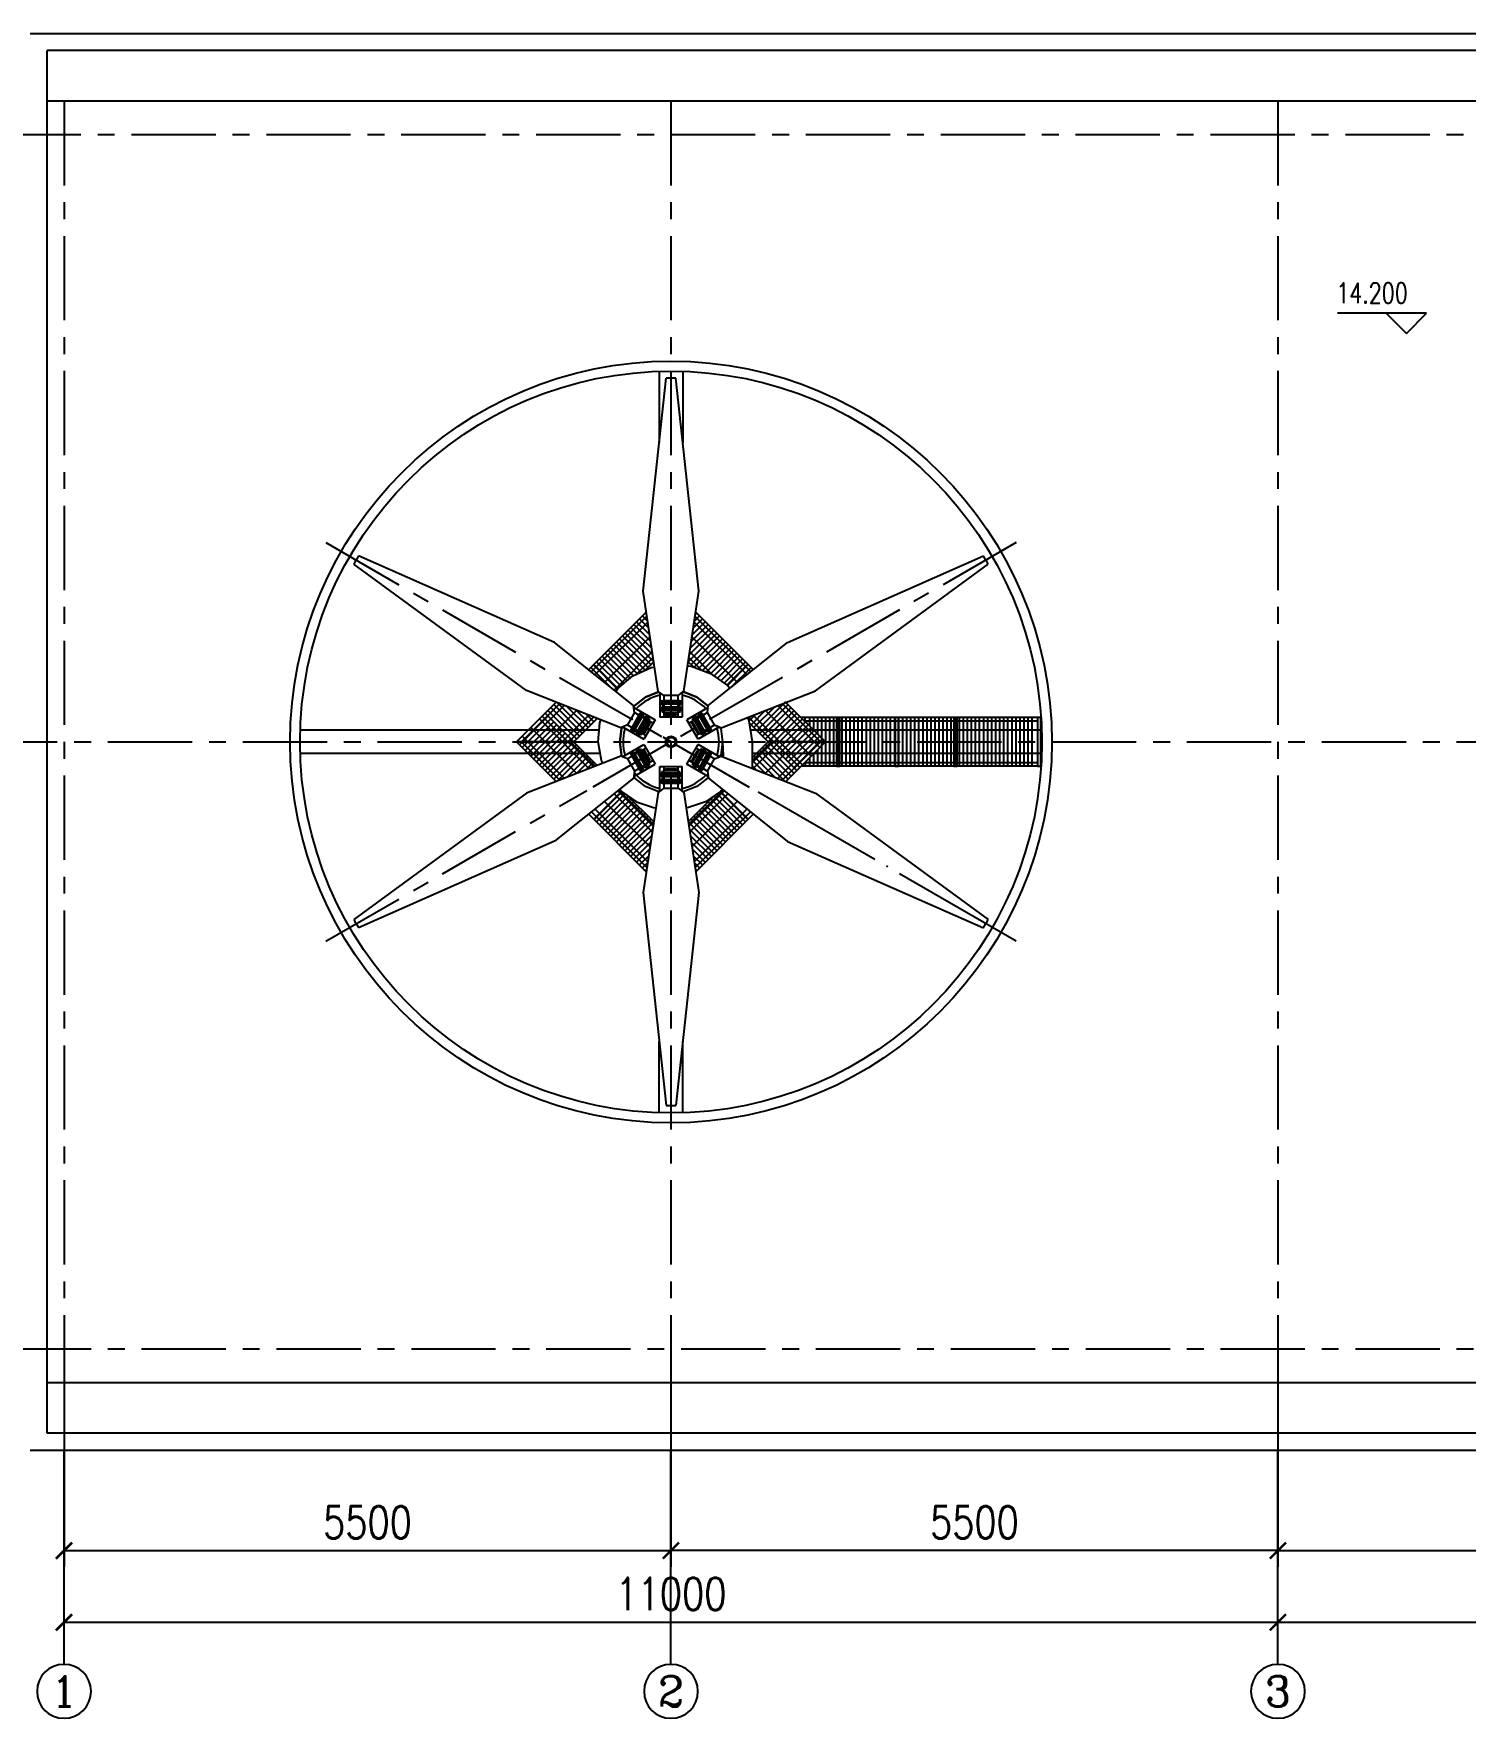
# Model space of a CAD drawing. Extents: x 1427168 to 1936200, y 1176778 to 1377202.
# Drawn here: x 1560957 to 1582186, y 1307472 to 1332450 of the extents above; entities that cross this region are included whole.
import ezdxf
from ezdxf.enums import TextEntityAlignment as Align
from ezdxf.lldxf.tags import DXFTag

# ---------------------------------------------------------------- set-up
doc = ezdxf.new("R2010")
doc.units = 0
doc.header["$LTSCALE"] = 1000
doc.header["$MEASUREMENT"] = 0
doc.linetypes.add('CENTER', pattern=[2, 1.25, -0.25, 0.25, -0.25])
doc.linetypes.add('DOTE', pattern=[2.42, 2, -0.2, 0.02, -0.2])
doc.layers.get('0').update_dxf_attribs({"linetype": 'CONTINUOUS'})
doc.layers.get('DEFPOINTS').update_dxf_attribs({"linetype": 'CONTINUOUS'})
for name, color, linetype in [('01粗实线层', 7, 'CONTINUOUS'), ('07标注层', 3, 'CONTINUOUS'), ('1轮廓实线层', 7, 'CONTINUOUS'), ('2', 2, 'CONTINUOUS'), ('AXIS', 3, 'CONTINUOUS'), ('AXIS_TEXT', 7, 'CONTINUOUS'), ('CENTER', 1, 'ACAD_ISO04W100'), ('DOTE', 1, 'DOTE'), ('PUB_DIM', 3, 'CONTINUOUS'), ('粗实线', 7, 'CONTINUOUS'), ('虚线', 6, 'ACAD_ISO02W100')]:
    doc.layers.add(name, color=color, linetype=linetype)
doc.styles.add('COMPLEX', font='COMPLEX')
doc.styles.add('DIM_FONT', font='SIMPLEX.shx', dxfattribs={"width": 0.75})
doc.styles.add('TH_GBDIM', font='romans.shx', dxfattribs={"width": 0.8, "bigfont": 'gbcbig.shx'})
tags = doc.linetypes.add('ACAD_ISO02W100', pattern=[15, 12, -3]).pattern_tags.tags
tags[6:7] = [DXFTag(74, 4), DXFTag(75, 0), DXFTag(340, '0'), DXFTag(46, 1.0), DXFTag(50, 0.0), DXFTag(44, 0.0), DXFTag(45, 0.0)]
tags[4:5] = [DXFTag(74, 4), DXFTag(75, 0), DXFTag(340, '0'), DXFTag(46, 1.0), DXFTag(50, 0.0), DXFTag(44, 0.0), DXFTag(45, 0.0)]
tags = doc.linetypes.add('ACAD_ISO04W100', pattern=[30, 24, -3, 0, -3]).pattern_tags.tags
tags[10:11] = [DXFTag(74, 4), DXFTag(75, 0), DXFTag(340, '0'), DXFTag(46, 1.0), DXFTag(50, 0.0), DXFTag(44, 0.0), DXFTag(45, 0.0)]
tags[8:9] = [DXFTag(74, 4), DXFTag(75, 0), DXFTag(340, '0'), DXFTag(46, 1.0), DXFTag(50, 0.0), DXFTag(44, 0.0), DXFTag(45, 0.0)]
tags[6:7] = [DXFTag(74, 4), DXFTag(75, 0), DXFTag(340, '0'), DXFTag(46, 1.0), DXFTag(50, 0.0), DXFTag(44, 0.0), DXFTag(45, 0.0)]
tags[4:5] = [DXFTag(74, 4), DXFTag(75, 0), DXFTag(340, '0'), DXFTag(46, 1.0), DXFTag(50, 0.0), DXFTag(44, 0.0), DXFTag(45, 0.0)]
doc.dimstyles.new('TH_GBDIM', dxfattribs={"dimscale": 120, "dimtxt": 4, "dimasz": 2, "dimexe": 2, "dimexo": 0, "dimgap": 1.5, "dimtad": 1, "dimdec": 0, "dimzin": 0, "dimtxsty": 'TH_GBDIM', "dimblk": 'ARCHTICK', "dimcen": 2.5, "dimclrd": 130, "dimclre": 130, "dimclrt": 3, "dimazin": 3, "dimtfac": 0.714286, "dimtdec": 0, "dimtmove": 0, "dimatfit": 3, "dimtzin": 0})

# ---------------------------------------------------------------- blocks, each defined once
blk = doc.blocks.new('_ARCHTICK')
at = {"color": 0, "linetype": 'BYBLOCK', "const_width": 0.15}
blk.add_lwpolyline([(-0.5, -0.5), (0.5, 0.5)], dxfattribs=at)
blk = doc.blocks.new('*D385')
at = {"layer": '01粗实线层', "color": 130}
for p, q in [((1561157, 1330950), (1556455, 1330950)), ((1556695, 1312950), (1556695, 1330950)), ((1558557, 1312950), (1556455, 1312950))]:
    blk.add_line(p, q, dxfattribs=at)
at = {"layer": 'DEFPOINTS', "color": 0}
for p in [(1556695, 1330950), (1561157, 1330950), (1558557, 1312950)]:
    blk.add_point(p, dxfattribs=at)
at = {"layer": '01粗实线层', "color": 130, "xscale": 240, "yscale": 240, "zscale": 240}
for p, rotation in [((1556695, 1330950), 90), ((1556695, 1312950), 270)]:
    blk.add_blockref('_ARCHTICK', p, dxfattribs=dict(at, rotation=rotation))
at = {"layer": '01粗实线层', "color": 3, "insert": (1556275, 1321950), "char_height": 480, "attachment_point": 5, "rotation": 90, "style": 'TH_GBDIM'}
blk.add_mtext('{11000}{}{}', dxfattribs=at)
blk = doc.blocks.new('*D389')
at = {"layer": '01粗实线层', "color": 130}
for p, q in [((1561407, 1308876), (1561407, 1309136)), ((1579407, 1308876), (1579407, 1309136)), ((1561407, 1308896), (1579407, 1308896))]:
    blk.add_line(p, q, dxfattribs=at)
at = {"layer": 'DEFPOINTS', "color": 0}
for p in [(1561407, 1308876), (1579407, 1308896), (1579407, 1308876)]:
    blk.add_point(p, dxfattribs=at)
at = {"layer": '01粗实线层', "color": 130, "xscale": 240, "yscale": 240, "zscale": 240, "rotation": 180}
blk.add_blockref('_ARCHTICK', (1561407, 1308896), dxfattribs=at)
at = {"layer": '01粗实线层', "color": 130, "xscale": 240, "yscale": 240, "zscale": 240}
blk.add_blockref('_ARCHTICK', (1579407, 1308896), dxfattribs=at)
at = {"layer": '01粗实线层', "color": 3, "insert": (1570407, 1309316), "char_height": 480, "attachment_point": 5, "style": 'TH_GBDIM'}
blk.add_mtext('{11000}{}{}', dxfattribs=at)
blk = doc.blocks.new('*D403')
at = {"layer": '01粗实线层', "color": 130}
for p, q in [((1561157, 1330950), (1557369, 1330950)), ((1557609, 1321950), (1557609, 1330950)), ((1558557, 1321950), (1557369, 1321950))]:
    blk.add_line(p, q, dxfattribs=at)
at = {"layer": 'DEFPOINTS', "color": 0}
for p in [(1557609, 1330950), (1561157, 1330950), (1558557, 1321950)]:
    blk.add_point(p, dxfattribs=at)
at = {"layer": '01粗实线层', "color": 130, "xscale": 240, "yscale": 240, "zscale": 240}
for p, rotation in [((1557609, 1330950), 90), ((1557609, 1321950), 270)]:
    blk.add_blockref('_ARCHTICK', p, dxfattribs=dict(at, rotation=rotation))
at = {"layer": '01粗实线层', "color": 3, "insert": (1557189, 1326450), "char_height": 480, "attachment_point": 5, "rotation": 90, "style": 'TH_GBDIM'}
blk.add_mtext('{5500}{}{}', dxfattribs=at)
blk = doc.blocks.new('*D404')
at = {"color": 130}
for p, q in [((1561407, 1312700), (1561407, 1309718)), ((1570407, 1312700), (1570407, 1309718)), ((1561407, 1309958), (1570407, 1309958))]:
    blk.add_line(p, q, dxfattribs=at)
at = {"layer": 'DEFPOINTS', "color": 0}
for p in [(1561407, 1312700), (1570407, 1312700), (1570407, 1309958)]:
    blk.add_point(p, dxfattribs=at)
at = {"color": 130, "xscale": 240, "yscale": 240, "zscale": 240, "rotation": 180}
blk.add_blockref('_ARCHTICK', (1561407, 1309958), dxfattribs=at)
at = {"color": 130, "xscale": 240, "yscale": 240, "zscale": 240}
blk.add_blockref('_ARCHTICK', (1570407, 1309958), dxfattribs=at)
at = {"color": 3, "insert": (1565907, 1310378), "char_height": 480, "attachment_point": 5, "style": 'TH_GBDIM'}
blk.add_mtext('{5500}{}{}', dxfattribs=at)
blk = doc.blocks.new('*D405')
at = {"color": 130}
for p, q in [((1570407, 1312700), (1570407, 1309718)), ((1579407, 1312700), (1579407, 1309718)), ((1579407, 1309958), (1570407, 1309958))]:
    blk.add_line(p, q, dxfattribs=at)
at = {"layer": 'DEFPOINTS', "color": 0}
for p in [(1570407, 1312700), (1579407, 1312700), (1570407, 1309958)]:
    blk.add_point(p, dxfattribs=at)
at = {"color": 130, "xscale": 240, "yscale": 240, "zscale": 240, "rotation": 180}
blk.add_blockref('_ARCHTICK', (1570407, 1309958), dxfattribs=at)
at = {"color": 130, "xscale": 240, "yscale": 240, "zscale": 240}
blk.add_blockref('_ARCHTICK', (1579407, 1309958), dxfattribs=at)
at = {"color": 3, "insert": (1574907, 1310378), "char_height": 480, "attachment_point": 5, "style": 'TH_GBDIM'}
blk.add_mtext('{5500}{}{}', dxfattribs=at)
blk = doc.blocks.new('*D406')
at = {"color": 130}
for p, q in [((1579407, 1312700), (1579407, 1309718)), ((1588407, 1312700), (1588407, 1309718)), ((1579407, 1309958), (1588407, 1309958))]:
    blk.add_line(p, q, dxfattribs=at)
at = {"layer": 'DEFPOINTS', "color": 0}
for p in [(1579407, 1312700), (1588407, 1312700), (1588407, 1309958)]:
    blk.add_point(p, dxfattribs=at)
at = {"color": 130, "xscale": 240, "yscale": 240, "zscale": 240, "rotation": 180}
blk.add_blockref('_ARCHTICK', (1579407, 1309958), dxfattribs=at)
at = {"color": 130, "xscale": 240, "yscale": 240, "zscale": 240}
blk.add_blockref('_ARCHTICK', (1588407, 1309958), dxfattribs=at)
at = {"color": 3, "insert": (1583907, 1310378), "char_height": 480, "attachment_point": 5, "style": 'TH_GBDIM'}
blk.add_mtext('{5500}{}{}', dxfattribs=at)
blk = doc.blocks.new('*D410')
at = {"layer": '01粗实线层', "color": 130}
for p, q in [((1579407, 1308876), (1579407, 1309136)), ((1597407, 1308876), (1597407, 1309136)), ((1579407, 1308896), (1597407, 1308896))]:
    blk.add_line(p, q, dxfattribs=at)
at = {"layer": 'DEFPOINTS', "color": 0}
for p in [(1579407, 1308876), (1597407, 1308896), (1597407, 1308876)]:
    blk.add_point(p, dxfattribs=at)
at = {"layer": '01粗实线层', "color": 130, "xscale": 240, "yscale": 240, "zscale": 240, "rotation": 180}
blk.add_blockref('_ARCHTICK', (1579407, 1308896), dxfattribs=at)
at = {"layer": '01粗实线层', "color": 130, "xscale": 240, "yscale": 240, "zscale": 240}
blk.add_blockref('_ARCHTICK', (1597407, 1308896), dxfattribs=at)
at = {"layer": '01粗实线层', "color": 3, "insert": (1588407, 1309316), "char_height": 480, "attachment_point": 5, "style": 'TH_GBDIM'}
blk.add_mtext('{11000}{}{}', dxfattribs=at)
blk = doc.blocks.new('_AXISO')
blk.add_circle((0, 0), 0.5)
at = {"layer": 'AXIS_TEXT', "style": 'COMPLEX', "width": 1.041667}
blk.add_attdef('A', text='', height=0.56, dxfattribs=at).set_placement((-0.25, -0.28), (0.25, -0.28), align=Align.FIT)

msp = doc.modelspace()

# ---------------------------------------------------------------- linework, layer by layer
msp.add_line((1561157.4, 1311700.3), (1561157.4, 1332200.3))
at = {"color": 2}
for p, q in [((1570040.9, 1323874.8), (1569185.5, 1323019.4)), ((1571629.6, 1323019.2), (1570774.4, 1323874.3)), ((1570050.5, 1323811.4), (1569226.1, 1322987)), ((1571589, 1322986.8), (1570764.9, 1323810.9)), ((1570142.4, 1323200.8), (1569891.6, 1322949.9)), ((1570152, 1323137.3), (1570025.6, 1323010.9)), ((1570739.7, 1323060.5), (1570663.3, 1323136.9)), ((1570856.7, 1323016.5), (1570672.9, 1323200.3)), ((1568702.4, 1322536.3), (1568116.4, 1321950.3)), ((1568754.8, 1322515.7), (1568189.4, 1321950.3)), ((1572625.5, 1321950.2), (1572060.3, 1322515.5)), ((1572698.5, 1321950.3), (1572112.7, 1322536.1)), ((1569259.3, 1322317.6), (1568892, 1321950.3)), ((1569311.7, 1322297), (1568964.9, 1321950.3)), ((1571923.4, 1321949.8), (1571555.7, 1322317.4)), ((1571886.9, 1321913.3), (1571573.5, 1322226.7)), ((1568705.4, 1321361.2), (1568116.4, 1321950.3)), ((1568757.9, 1321381.8), (1568189.4, 1321950.3)), ((1569262.4, 1321579.9), (1568892, 1321950.3)), ((1569314.8, 1321600.4), (1568928.4, 1321986.8)), ((1571850.4, 1321949.8), (1571618, 1321717.3)), ((1571923.4, 1321949.8), (1571618, 1321644.4)), ((1572625.5, 1321950.3), (1572057.1, 1321381.9)), ((1572698.5, 1321950.3), (1572104.5, 1321356.3)), ((1570142.9, 1320699.3), (1569619.4, 1321222.8)), ((1570152.5, 1320762.7), (1569760.1, 1321155.2)), ((1570662.4, 1320762.7), (1571054.8, 1321155.2)), ((1570671.9, 1320699.3), (1571195.4, 1321222.8)), ((1570041.4, 1320025.3), (1569187.9, 1320878.8)), ((1570050.9, 1320088.7), (1569228.5, 1320911.2)), ((1570763.9, 1320088.7), (1571586.4, 1320911.2)), ((1570773.5, 1320025.3), (1571627, 1320878.8))]:
    msp.add_line(p, q, dxfattribs=at)
at = {"color": 3}
for p, q in [((1570789.3, 1323859.5), (1570769.2, 1323839.4)), ((1570136.6, 1323239.3), (1569771, 1323604.9)), ((1570121.6, 1323339.2), (1569813.5, 1323647.3)), ((1570106.5, 1323439.1), (1569855.9, 1323689.8)), ((1570091.5, 1323539), (1569898.3, 1323732.2)), ((1570076.4, 1323638.9), (1569940.7, 1323774.6)), ((1569983.2, 1323817), (1570061.4, 1323738.8)), ((1570052, 1323801), (1570025.6, 1323774.6)), ((1571043.8, 1323604.9), (1570678.8, 1323239.9)), ((1571001.4, 1323647.3), (1570693.9, 1323339.8)), ((1570959, 1323689.8), (1570708.9, 1323439.7)), ((1570916.5, 1323732.2), (1570724, 1323539.6)), ((1570874.1, 1323774.6), (1570739.1, 1323639.6)), ((1570831.7, 1323817), (1570754.1, 1323739.5)), ((1569909, 1322957.9), (1569516.5, 1323350.4)), ((1569967.1, 1322984.5), (1569558.9, 1323392.8)), ((1570025.6, 1323010.9), (1569601.3, 1323435.2)), ((1570068, 1323053.4), (1569643.8, 1323477.6)), ((1570110.4, 1323095.8), (1569686.2, 1323520.1)), ((1570152.9, 1323138.2), (1569728.6, 1323562.5)), ((1571086.3, 1323562.5), (1570662, 1323138.2)), ((1571128.7, 1323520.1), (1570704.4, 1323095.8)), ((1571171.1, 1323477.6), (1570750.1, 1323056.6)), ((1571213.5, 1323435.2), (1570811.7, 1323033.4)), ((1571256, 1323392.8), (1570873.4, 1323010.2)), ((1571298.4, 1323350.4), (1570935.1, 1322987)), ((1569617.7, 1322740), (1569261.9, 1323095.8)), ((1569663.9, 1322778.6), (1569304.3, 1323138.2)), ((1569710.3, 1322817.1), (1569346.8, 1323180.7)), ((1569756.7, 1322855.6), (1569389.2, 1323223.1)), ((1569803, 1322894.1), (1569431.6, 1323265.5)), ((1569850.8, 1322931.2), (1569474, 1323307.9)), ((1571340.8, 1323307.9), (1570996.2, 1322963.4)), ((1571383.2, 1323265.5), (1571043.8, 1322926.1)), ((1571425.7, 1323223.1), (1571095, 1322892.5)), ((1571468.1, 1323180.7), (1571144.4, 1322857)), ((1571510.5, 1323138.2), (1571193.8, 1322821.5)), ((1571552.9, 1323095.8), (1571243.2, 1322786.1)), ((1569520.8, 1322752.1), (1569219.5, 1323053.4)), ((1571595.4, 1323053.4), (1571291.9, 1322749.9)), ((1568964.9, 1321950.3), (1568540.7, 1322374.6)), ((1569007.4, 1321992.7), (1568583.1, 1322417)), ((1569049.8, 1322035.1), (1568625.5, 1322459.4)), ((1569092.2, 1322077.6), (1568667.9, 1322501.8)), ((1569134.6, 1322120), (1568728.7, 1322525.9)), ((1569177.1, 1322162.4), (1568868.4, 1322471.1)), ((1569219.5, 1322204.8), (1569008.1, 1322416.2)), ((1569261.9, 1322247.3), (1569147.8, 1322361.4)), ((1571666.6, 1322361), (1571567.6, 1322261.9)), ((1571806.3, 1322415.8), (1571595.4, 1322204.8)), ((1571946, 1322470.6), (1571637.8, 1322162.4)), ((1572104.5, 1322544.3), (1571680.2, 1322120)), ((1572146.9, 1322501.8), (1571722.6, 1322077.6)), ((1572189.3, 1322459.4), (1571765.1, 1322035.1)), ((1572231.8, 1322417), (1571807.5, 1321992.7)), ((1572274.2, 1322374.6), (1571849.9, 1321950.3)), ((1568583.1, 1322332.1), (1568158.8, 1321907.9)), ((1568625.5, 1322289.7), (1568201.3, 1321865.4)), ((1568667.9, 1322247.3), (1568243.7, 1321823)), ((1568710.4, 1322204.8), (1568286.1, 1321780.6)), ((1568752.8, 1322162.4), (1568328.5, 1321738.2)), ((1568795.2, 1322120), (1568371, 1321695.7)), ((1568922.5, 1321907.9), (1568498.2, 1322332.1)), ((1569304.3, 1322289.7), (1569287.5, 1322306.5)), ((1572316.6, 1322332.1), (1571892.4, 1321907.9)), ((1572359, 1322289.7), (1571934.8, 1321865.4)), ((1572401.5, 1322247.3), (1571977.2, 1321823)), ((1572443.9, 1322204.8), (1572019.6, 1321780.6)), ((1572486.3, 1322162.4), (1572062.1, 1321738.2)), ((1572528.8, 1322120), (1572104.5, 1321695.7)), ((1572339.5, 1322309.2), (1572339.5, 1322309.8)), ((1572399.5, 1322249.2), (1572399.5, 1322309.8)), ((1572399.5, 1322249.2), (1572399.5, 1322309.8)), ((1572459.5, 1322309.8), (1572459.5, 1322189.2)), ((1572519.5, 1322309.8), (1572519.5, 1322129.2)), ((1572579.5, 1322309.8), (1572579.5, 1322069.2)), ((1572639.5, 1322309.8), (1572639.5, 1321589.8)), ((1572699.5, 1322309.8), (1572699.5, 1321589.8)), ((1572759.5, 1322309.8), (1572759.5, 1321589.8)), ((1572819.5, 1322309.8), (1572819.5, 1321589.8)), ((1572879.5, 1322309.8), (1572879.5, 1321589.8)), ((1572939.5, 1322309.8), (1572939.5, 1321589.8)), ((1572999.5, 1322309.8), (1572999.5, 1321589.8)), ((1573059.5, 1322309.8), (1573059.5, 1321589.8)), ((1573119.5, 1322309.8), (1573119.5, 1321589.8)), ((1573179.5, 1322309.8), (1573179.5, 1321589.8)), ((1573239.5, 1322309.8), (1573239.5, 1321589.8)), ((1573299.5, 1322309.8), (1573299.5, 1321589.8)), ((1573359.5, 1322309.8), (1573359.5, 1321589.8)), ((1573419.5, 1322309.8), (1573419.5, 1321589.8)), ((1573479.5, 1322309.8), (1573479.5, 1321589.8)), ((1573539.5, 1322309.8), (1573539.5, 1321589.8)), ((1573599.5, 1322309.8), (1573599.5, 1321589.8)), ((1573659.5, 1322309.8), (1573659.5, 1321589.8)), ((1573719.5, 1322309.8), (1573719.5, 1321589.8)), ((1573779.5, 1322309.8), (1573779.5, 1321589.8)), ((1573839.5, 1322309.8), (1573839.5, 1321589.8)), ((1573899.5, 1322309.8), (1573899.5, 1321589.8)), ((1573959.5, 1322309.8), (1573959.5, 1321589.8)), ((1574019.5, 1322309.8), (1574019.5, 1321589.8)), ((1574079.5, 1322309.8), (1574079.5, 1321589.8)), ((1574139.5, 1322309.8), (1574139.5, 1321589.8)), ((1574199.5, 1322309.8), (1574199.5, 1321589.8)), ((1574259.5, 1322309.8), (1574259.5, 1321589.8)), ((1574319.5, 1322309.8), (1574319.5, 1321589.8)), ((1574379.5, 1322309.8), (1574379.5, 1321589.8)), ((1574439.5, 1322309.8), (1574439.5, 1321589.8)), ((1574499.5, 1322309.8), (1574499.5, 1321589.8)), ((1574559.5, 1322309.8), (1574559.5, 1321589.8)), ((1574619.5, 1322309.8), (1574619.5, 1321589.8)), ((1574679.5, 1322309.8), (1574679.5, 1321589.8)), ((1574739.5, 1322309.8), (1574739.5, 1321589.8)), ((1574799.5, 1322309.8), (1574799.5, 1321589.8)), ((1574859.5, 1322309.8), (1574859.5, 1321589.8)), ((1574919.5, 1322309.8), (1574919.5, 1321589.8)), ((1574979.5, 1322309.8), (1574979.5, 1321589.8)), ((1575039.5, 1322309.8), (1575039.5, 1321589.8)), ((1575099.5, 1322309.8), (1575099.5, 1321589.8)), ((1575159.5, 1322309.8), (1575159.5, 1321589.8)), ((1575219.5, 1322309.8), (1575219.5, 1321589.8)), ((1575279.5, 1322309.8), (1575279.5, 1321589.8)), ((1575339.5, 1322309.8), (1575339.5, 1321589.8)), ((1575399.5, 1322309.8), (1575399.5, 1321589.8)), ((1575459.5, 1322309.8), (1575459.5, 1321589.8)), ((1575519.5, 1322309.8), (1575519.5, 1321589.8)), ((1575579.5, 1322309.8), (1575579.5, 1321589.8)), ((1575639.5, 1322309.8), (1575639.5, 1321589.8)), ((1575699.5, 1322309.8), (1575699.5, 1321589.8)), ((1575759.5, 1322309.8), (1575759.5, 1321589.8)), ((1568837.7, 1322077.6), (1568413.4, 1321653.3)), ((1568880.1, 1322035.1), (1568455.8, 1321610.9)), ((1568922.5, 1321992.7), (1568498.2, 1321568.4)), ((1568964.9, 1321950.3), (1568540.7, 1321526)), ((1569007.4, 1321907.9), (1568583.1, 1321483.6)), ((1569049.8, 1321865.4), (1568625.5, 1321441.2)), ((1571765.6, 1321864.9), (1572189.8, 1321440.7)), ((1571808, 1321907.4), (1572232.3, 1321483.1)), ((1571850.4, 1321949.8), (1572274.7, 1321525.5)), ((1571892.9, 1321992.2), (1572317.1, 1321567.9)), ((1572571.2, 1322077.6), (1572146.9, 1321653.3)), ((1572613.6, 1322035.1), (1572189.3, 1321610.9)), ((1572656, 1321992.7), (1572231.8, 1321568.4)), ((1572759.5, 1321841.6), (1572759.5, 1321589.8)), ((1569092.2, 1321823), (1568667.9, 1321398.7)), ((1569134.6, 1321780.6), (1568710.4, 1321356.3)), ((1569177.1, 1321738.2), (1568861.3, 1321422.4)), ((1569219.5, 1321695.7), (1569001, 1321477.3)), ((1569261.9, 1321653.3), (1569140.7, 1321532.1)), ((1569304.3, 1321610.9), (1569280.4, 1321586.9)), ((1571617.1, 1321674), (1571813.7, 1321477.4)), ((1571638.3, 1321737.6), (1571953.4, 1321422.6)), ((1571680.7, 1321780.1), (1572105, 1321355.8)), ((1571723.2, 1321822.5), (1572147.4, 1321398.2)), ((1572339.5, 1321591.3), (1572339.5, 1321589.8)), ((1572399.5, 1321651.3), (1572399.5, 1321589.8)), ((1572459.5, 1321711.3), (1572459.5, 1321589.8)), ((1572519.5, 1321771.3), (1572519.5, 1321589.8)), ((1572579.5, 1321831.3), (1572579.5, 1321589.8)), ((1572639.5, 1321721.6), (1572639.5, 1321589.8)), ((1572699.5, 1321781.6), (1572699.5, 1321589.8)), ((1571618, 1321588.3), (1571674, 1321532.2)), ((1569672.5, 1321215.4), (1569261.9, 1320804.8)), ((1569722.6, 1321180.6), (1569304.3, 1320762.3)), ((1569771, 1321144.2), (1569346.8, 1320719.9)), ((1569813.5, 1321101.8), (1569389.2, 1320677.5)), ((1571001.4, 1321101.8), (1571425.7, 1320677.5)), ((1571043.8, 1321144.2), (1571468.1, 1320719.9)), ((1571092.2, 1321180.6), (1571510.5, 1320762.3)), ((1571142.4, 1321215.4), (1571552.9, 1320804.8)), ((1572062.1, 1321313.9), (1572062.6, 1321313.4)), ((1569855.9, 1321059.3), (1569431.6, 1320635.1)), ((1569898.3, 1321016.9), (1569474, 1320592.6)), ((1569940.7, 1320974.5), (1569516.5, 1320550.2)), ((1569983.2, 1320932.1), (1569558.9, 1320507.8)), ((1570025.6, 1320889.6), (1569601.3, 1320465.4)), ((1570068, 1320847.2), (1569643.8, 1320422.9)), ((1570746.8, 1320847.2), (1571171.1, 1320422.9)), ((1570789.3, 1320889.6), (1571213.5, 1320465.4)), ((1570831.7, 1320932.1), (1571256, 1320507.8)), ((1570874.1, 1320974.5), (1571298.4, 1320550.2)), ((1570916.5, 1321016.9), (1571340.8, 1320592.6)), ((1570959, 1321059.3), (1571383.2, 1320635.1)), ((1570110.4, 1320804.8), (1569686.2, 1320380.5)), ((1570152.9, 1320762.3), (1569728.6, 1320338.1)), ((1570137.3, 1320661.9), (1569771, 1320295.7)), ((1570662, 1320762.3), (1571086.3, 1320338.1)), ((1570677.5, 1320661.9), (1571043.8, 1320295.7)), ((1570704.4, 1320804.8), (1571128.7, 1320380.5)), ((1570122.3, 1320562), (1569813.5, 1320253.2)), ((1570107.2, 1320462.1), (1569855.9, 1320210.8)), ((1570092.2, 1320362.2), (1569898.3, 1320168.4)), ((1570692.6, 1320562), (1571001.4, 1320253.2)), ((1570707.7, 1320462.1), (1570959, 1320210.8)), ((1570722.7, 1320362.2), (1570916.5, 1320168.4)), ((1570077.1, 1320262.3), (1569940.7, 1320126)), ((1570062, 1320162.4), (1569983.2, 1320083.5)), ((1570737.8, 1320262.3), (1570874.1, 1320126)), ((1570752.8, 1320162.4), (1570831.7, 1320083.5)), ((1570047, 1320062.5), (1570025.6, 1320041.1)), ((1570767.9, 1320062.5), (1570789.3, 1320041.1))]:
    msp.add_line(p, q, dxfattribs=at)
at = {"color": 6}
for p, q in [((1570068, 1323732.2), (1569279.9, 1322944.1)), ((1571535.2, 1322943.9), (1570752.2, 1323726.8)), ((1570096.4, 1323506.1), (1569421.6, 1322831.2)), ((1571393.5, 1322830.9), (1570718.9, 1323505.6)), ((1570129.8, 1323284.8), (1569563.2, 1322718.3)), ((1571043.8, 1322926.1), (1570685.5, 1323284.4)), ((1568824.2, 1322488.4), (1568625.5, 1322289.7)), ((1569007, 1322416.6), (1568752.8, 1322162.4)), ((1569189.8, 1322344.9), (1568880.1, 1322035.1)), ((1572359.6, 1321610.4), (1571625.2, 1322344.7)), ((1572486.8, 1321737.6), (1571808, 1322416.5)), ((1572614.1, 1321864.9), (1571990.8, 1322488.2)), ((1569010.1, 1321480.8), (1568328.5, 1322162.4)), ((1569192.9, 1321552.6), (1568455.8, 1322289.7)), ((1568964.9, 1321950.3), (1568116.4, 1321950.3)), ((1568827.3, 1321409.1), (1568201.3, 1322035.1)), ((1571935.3, 1321864.9), (1571622.7, 1321552.4)), ((1572698.5, 1321950.3), (1571850.4, 1321949.8)), ((1572062.6, 1321737.6), (1571805.5, 1321480.6)), ((1572189.8, 1321610.4), (1571988.3, 1321408.8)), ((1570130.3, 1320615.2), (1569565.6, 1321179.9)), ((1570684.6, 1320615.2), (1571249.3, 1321179.9)), ((1570063.6, 1320172.8), (1569282.3, 1320954.1)), ((1570096.9, 1320394), (1569424, 1321067)), ((1570717.9, 1320394), (1571390.9, 1321067)), ((1570751.2, 1320172.8), (1571532.5, 1320954.1))]:
    msp.add_line(p, q, dxfattribs=at)
at = {"linetype": 'BYBLOCK', "ltscale": 1e-05}
for p, q in [((1570303.2, 1322636.1), (1570218, 1322699.1)), ((1570240, 1322682.9), (1570240, 1322317.7)), ((1570511.6, 1322636.1), (1570597.4, 1322699.5)), ((1570574.8, 1322682.9), (1570574.8, 1322317.7)), ((1569942.7, 1322366.6), (1569814.6, 1322144.6)), ((1569865.6, 1322383.4), (1569853.6, 1322489.4)), ((1569856.7, 1322461.6), (1570172.9, 1322279)), ((1569989.7, 1322339.5), (1569861.6, 1322117.4)), ((1570535.6, 1322560.9), (1570279.2, 1322560.9)), ((1570535.6, 1322506.6), (1570279.2, 1322506.6)), ((1570535.6, 1322463.1), (1570279.2, 1322463.1)), ((1570535.6, 1322408.8), (1570279.2, 1322408.8)), ((1570511.6, 1322375.4), (1570303.2, 1322375.4)), ((1570303.2, 1322375.4), (1570326.7, 1322353.1)), ((1570326.7, 1322353.1), (1570488.2, 1322353.1)), ((1570511.6, 1322375.4), (1570488.2, 1322353.1)), ((1570958.1, 1322461.6), (1570641.9, 1322279)), ((1570953.3, 1322117.4), (1570825.1, 1322339.5)), ((1571000.3, 1322144.6), (1570872.1, 1322366.6)), ((1570949.3, 1322383.4), (1570961.2, 1322488.8)), ((1569761.4, 1322203), (1569664.2, 1322160.6)), ((1569689.3, 1322171.6), (1570005.5, 1321989)), ((1570027.4, 1322317.7), (1569899.2, 1322095.7)), ((1570074.4, 1322290.6), (1569946.2, 1322068.5)), ((1570091.3, 1322253.1), (1569987.2, 1322072.6)), ((1570172.9, 1322279), (1570005.5, 1321989)), ((1570018.2, 1322081.8), (1570098.9, 1322221.6)), ((1570091.3, 1322253.1), (1570098.9, 1322221.6)), ((1570574.8, 1322317.7), (1570240, 1322317.7)), ((1570809.3, 1321989), (1570641.9, 1322279)), ((1570723.5, 1322253.1), (1570715.9, 1322221.6)), ((1570715.9, 1322221.6), (1570796.7, 1322081.8)), ((1570827.7, 1322072.6), (1570723.5, 1322253.1)), ((1570868.6, 1322068.5), (1570740.5, 1322290.6)), ((1570915.6, 1322095.7), (1570787.5, 1322317.7)), ((1571125.6, 1322171.6), (1570809.3, 1321989)), ((1571053.5, 1322203), (1571151.3, 1322160.4)), ((1569689.3, 1321729), (1570005.5, 1321911.6)), ((1569987.2, 1322072.6), (1570018.2, 1322081.8)), ((1570005.5, 1321911.6), (1570172.9, 1321621.6)), ((1570641.9, 1321621.6), (1570809.3, 1321911.6)), ((1570827.7, 1322072.6), (1570796.7, 1322081.8)), ((1571125.6, 1321729), (1570809.3, 1321911.6)), ((1569761.4, 1321697.6), (1569663.6, 1321740.2)), ((1569814.6, 1321756), (1569942.7, 1321534)), ((1569856.7, 1321439), (1570172.9, 1321621.6)), ((1569861.6, 1321783.1), (1569989.7, 1321561.1)), ((1569899.2, 1321804.9), (1570027.4, 1321582.9)), ((1569946.2, 1321832), (1570074.4, 1321610)), ((1569987.2, 1321827.9), (1570091.3, 1321647.5)), ((1569987.2, 1321827.9), (1570018.2, 1321818.8)), ((1570098.9, 1321678.9), (1570018.2, 1321818.8)), ((1570091.3, 1321647.5), (1570098.9, 1321678.9)), ((1570958.1, 1321439), (1570641.9, 1321621.6)), ((1570796.7, 1321818.8), (1570715.9, 1321678.9)), ((1570723.5, 1321647.5), (1570715.9, 1321678.9)), ((1570723.5, 1321647.5), (1570827.7, 1321827.9)), ((1570740.5, 1321610), (1570868.6, 1321832)), ((1570787.5, 1321582.9), (1570915.6, 1321804.9)), ((1570827.7, 1321827.9), (1570796.7, 1321818.8)), ((1570825.1, 1321561.1), (1570953.3, 1321783.1)), ((1570872.1, 1321534), (1571000.3, 1321756)), ((1571053.5, 1321697.6), (1571150.7, 1321739.9)), ((1569865.6, 1321517.1), (1569853.6, 1321411.8)), ((1570240, 1321217.7), (1570240, 1321582.9)), ((1570240, 1321582.9), (1570574.8, 1321582.9)), ((1570279.2, 1321491.7), (1570535.6, 1321491.7)), ((1570279.2, 1321437.5), (1570535.6, 1321437.5)), ((1570279.2, 1321394), (1570535.6, 1321394)), ((1570303.2, 1321525.2), (1570326.7, 1321547.5)), ((1570303.2, 1321525.2), (1570511.6, 1321525.2)), ((1570488.2, 1321547.5), (1570326.7, 1321547.5)), ((1570511.6, 1321525.2), (1570488.2, 1321547.5)), ((1570574.8, 1321217.7), (1570574.8, 1321582.9)), ((1570949.3, 1321517.1), (1570961.3, 1321411.1)), ((1570303.2, 1321264.4), (1570217.4, 1321201)), ((1570279.2, 1321339.7), (1570535.6, 1321339.7)), ((1570511.6, 1321264.4), (1570596.9, 1321201.4)), ((1570511.6, 1321264.4), (1570597.4, 1321201))]:
    msp.add_line(p, q, dxfattribs=at)
for points in [[(1570511.6, 1322560.9), (1570511.6, 1322636.1), (1570303.2, 1322636.1), (1570303.2, 1322560.9)], [(1569930.7, 1322345.8), (1569865.6, 1322383.4), (1569761.4, 1322203), (1569826.6, 1322165.4)], [(1570303.2, 1322506.6), (1570303.2, 1322463.1)], [(1570303.2, 1322408.8), (1570303.2, 1322317.7)], [(1570511.6, 1322463.1), (1570511.6, 1322506.6)], [(1570511.6, 1322317.7), (1570511.6, 1322408.8)], [(1570988.3, 1322165.4), (1571053.5, 1322203), (1570949.3, 1322383.4), (1570884.1, 1322345.8)], [(1569873.6, 1322138.2), (1569911.2, 1322116.5)], [(1570015.4, 1322296.9), (1569977.7, 1322318.7)], [(1570141.3, 1322224.2), (1570062.4, 1322269.8)], [(1570752.5, 1322269.8), (1570673.5, 1322224.2)], [(1570837.1, 1322318.7), (1570799.5, 1322296.9)], [(1570903.6, 1322116.5), (1570941.3, 1322138.2)], [(1569958.2, 1322089.3), (1570037.1, 1322043.8)], [(1570037.1, 1321856.8), (1569958.2, 1321811.2)], [(1570777.7, 1322043.8), (1570856.6, 1322089.3)], [(1570856.6, 1321811.2), (1570777.7, 1321856.8)], [(1569826.6, 1321735.2), (1569761.4, 1321697.6), (1569865.6, 1321517.1), (1569930.7, 1321554.8)], [(1569911.2, 1321784.1), (1569873.6, 1321762.4)], [(1569977.7, 1321581.9), (1570015.4, 1321603.6)], [(1570062.4, 1321630.8), (1570141.3, 1321676.4)], [(1570673.5, 1321676.4), (1570752.5, 1321630.8)], [(1570799.5, 1321603.6), (1570837.1, 1321581.9)], [(1570884.1, 1321554.8), (1570949.3, 1321517.1), (1571053.5, 1321697.6), (1570988.3, 1321735.2)], [(1570941.3, 1321762.4), (1570903.6, 1321784.1)], [(1570303.2, 1321582.9), (1570303.2, 1321491.7)], [(1570303.2, 1321437.5), (1570303.2, 1321394)], [(1570511.6, 1321491.7), (1570511.6, 1321582.9)], [(1570511.6, 1321394), (1570511.6, 1321437.5)], [(1570303.2, 1321339.7), (1570303.2, 1321264.4), (1570511.6, 1321264.4), (1570511.6, 1321339.7)]]:
    msp.add_lwpolyline(points, dxfattribs=at)
for centre, start, end in [((1569966.2, 1322353), 330, 150), ((1570279.2, 1322533.7), 90, 270), ((1570279.2, 1322436), 90, 270), ((1570535.6, 1322533.7), 270, 90), ((1570535.6, 1322436), 270, 90), ((1570848.6, 1322353), 30, 210), ((1569838.1, 1322131), 150, 330), ((1569922.7, 1322082.1), 150, 330), ((1570050.9, 1322304.1), 330, 150), ((1570764, 1322304.1), 30, 210), ((1570892.1, 1322082.1), 210, 30), ((1570976.8, 1322131), 210, 30), ((1569922.7, 1321818.5), 30, 210), ((1570892.1, 1321818.5), 330, 150), ((1569838.1, 1321769.6), 30, 210), ((1570050.9, 1321596.4), 210, 30), ((1570764, 1321596.4), 150, 330), ((1570976.8, 1321769.6), 330, 150), ((1569966.2, 1321547.5), 210, 30), ((1570279.2, 1321464.6), 90, 270), ((1570279.2, 1321366.8), 90, 270), ((1570535.6, 1321464.6), 270, 90), ((1570535.6, 1321366.8), 270, 90), ((1570848.6, 1321547.5), 150, 330)]:
    msp.add_arc(centre, 27.1, start, end, dxfattribs=at)
at = {"layer": '01粗实线层', "color": 0}
for p, q in [((1615907.4, 1332450.3), (1560907.4, 1332450.3)), ((1615657.4, 1332200.3), (1561157.4, 1332200.3)), ((1615657.4, 1331450.3), (1561157.4, 1331450.3)), ((1569994.3, 1324184.3), (1570335.6, 1327340.4)), ((1570232.4, 1327450.1), (1570232.4, 1326392.1)), ((1570821.1, 1324184.3), (1570479.9, 1327340.4)), ((1570582.4, 1327450.1), (1570582.4, 1326386.7)), ((1568679.6, 1323425.6), (1565775.7, 1324708.1)), ((1572135.6, 1323425.1), (1575039.5, 1324707.6)), ((1568266.1, 1322709.5), (1565703.5, 1324583.1)), ((1572549, 1322709), (1575111.6, 1324582.6)), ((1570218, 1322699.1), (1569994.3, 1324184.3)), ((1570597.4, 1322699.5), (1570821.1, 1324184.3)), ((1569853.6, 1322489.4), (1568679.6, 1323425.6)), ((1570961.2, 1322488.8), (1572135.6, 1323425.1)), ((1569664.2, 1322160.6), (1568266.1, 1322709.5)), ((1571151.3, 1322160.4), (1572549, 1322709)), ((1569342.5, 1322125.3), (1564910.3, 1322125.3)), ((1575904.6, 1322125.3), (1571589.9, 1322125.3)), ((1569358.5, 1321775.3), (1564910.1, 1321775.3)), ((1569663.6, 1321740.2), (1568265.9, 1321191.6)), ((1571150.7, 1321739.9), (1572548.7, 1321191.1)), ((1575904.7, 1321775.3), (1571618, 1321775.3)), ((1569853.6, 1321411.8), (1568679.3, 1320475.5)), ((1570961.3, 1321411.1), (1572135.3, 1320475)), ((1568265.9, 1321191.6), (1565703.2, 1319318)), ((1570217.4, 1321201), (1569993.7, 1319716.3)), ((1570596.9, 1321201.4), (1570820.6, 1319716.3)), ((1570597.4, 1321201), (1570821.1, 1319716.3)), ((1572548.7, 1321191.1), (1575111.3, 1319317.5)), ((1568679.3, 1320475.5), (1565775.4, 1319193)), ((1572135.3, 1320475), (1575039.2, 1319192.5)), ((1569993.7, 1319716.3), (1570335, 1316560.2)), ((1570820.6, 1319716.3), (1570479.3, 1316560.2)), ((1570232.4, 1316450.5), (1570232.4, 1317508.5)), ((1570582.4, 1316450.5), (1570582.4, 1317513.9)), ((1561157.4, 1312450.3), (1615657.4, 1312450.3)), ((1615657.4, 1311700.3), (1561157.4, 1311700.3)), ((1560907.4, 1311450.3), (1615907.4, 1311450.3))]:
    msp.add_line(p, q, dxfattribs=at)
for radius in [5647.5, 5500]:
    msp.add_circle((1570407.4, 1321947.7), radius, dxfattribs=at)
for centre, start, end in [((1570407.4, 1323941.2), 88.77855, 91.21127), ((1568683.3, 1322945.7), 148.77855, 151.21127), ((1572131.6, 1322945.7), 28.77855, 31.21127), ((1568683.3, 1320954.8), 208.77855, 211.21127), ((1572131.6, 1320954.8), 328.77855, 331.21127), ((1570407.4, 1319959.4), 268.77855, 271.21127)]:
    msp.add_arc(centre, 3400, start, end, dxfattribs=at)
at = {"layer": '07标注层', "color": 1}
for p, q in [((1569987.6, 1322390), (1569814.7, 1322090.6)), ((1570072.2, 1322341.1), (1569899.4, 1322041.7)), ((1569934.6, 1322371.3), (1570005.4, 1322330.4)), ((1569934.6, 1322371.3), (1570100.1, 1322275.7)), ((1570578.3, 1322533.7), (1570232.6, 1322533.7)), ((1570578.3, 1322436), (1570232.6, 1322436)), ((1570279.2, 1322570.2), (1570279.2, 1322488.6)), ((1570279.2, 1322570.2), (1570279.2, 1322379.1)), ((1570535.6, 1322570.2), (1570535.6, 1322488.6)), ((1570535.6, 1322570.2), (1570535.6, 1322379.1)), ((1570880.2, 1322371.3), (1570714.7, 1322275.7)), ((1570913.5, 1322045.2), (1570740.6, 1322344.5)), ((1570880.2, 1322371.3), (1570809.5, 1322330.4)), ((1570998.1, 1322094.1), (1570825.3, 1322393.4)), ((1569806.4, 1322149.2), (1569877.2, 1322108.4)), ((1569806.4, 1322149.2), (1569971.9, 1322053.7)), ((1571008.4, 1322149.2), (1570842.9, 1322053.7)), ((1571008.4, 1322149.2), (1570937.7, 1322108.4)), ((1569806.4, 1321751.3), (1569971.9, 1321846.9)), ((1569901.4, 1321855.4), (1570074.2, 1321556)), ((1570742.6, 1321559.5), (1570915.5, 1321858.8)), ((1571008.4, 1321751.3), (1570842.9, 1321846.9)), ((1569806.4, 1321751.3), (1569877.2, 1321792.2)), ((1569816.7, 1321806.5), (1569989.6, 1321507.2)), ((1569934.6, 1321529.3), (1570100.1, 1321624.8)), ((1570880.2, 1321529.3), (1570714.7, 1321624.8)), ((1570827.3, 1321510.6), (1571000.1, 1321810)), ((1571008.4, 1321751.3), (1570937.7, 1321792.2)), ((1569934.6, 1321529.3), (1570005.4, 1321570.1)), ((1570236.6, 1321464.6), (1570582.3, 1321464.6)), ((1570236.6, 1321366.8), (1570582.3, 1321366.8)), ((1570279.2, 1321330.3), (1570279.2, 1321521.4)), ((1570279.2, 1321330.3), (1570279.2, 1321412)), ((1570535.6, 1321330.3), (1570535.6, 1321521.4)), ((1570535.6, 1321330.3), (1570535.6, 1321412)), ((1570880.2, 1321529.3), (1570809.5, 1321570.1))]:
    msp.add_line(p, q, dxfattribs=at)
at = {"layer": '07标注层', "color": 6}
for p, q in [((1575837.5, 1322309.8), (1572339, 1322309.8)), ((1575840.7, 1322258.2), (1572390.6, 1322258.2)), ((1575840.6, 1321641.4), (1572389.5, 1321641.4)), ((1575837.4, 1321589.8), (1572337.9, 1321589.8))]:
    msp.add_line(p, q, dxfattribs=at)
at = {"layer": '07标注层', "color": 3}
msp.add_line((1575759.5, 1321950.3), (1575707.9, 1321950.3), dxfattribs=at)
at = {"layer": '07标注层', "color": 6}
for points in [[(1569612.8, 1322733), (1569256, 1323089.9), (1569219.5, 1323053.4), (1569520.8, 1322752.1)], [(1571236.3, 1322791.1), (1571547, 1323101.7), (1571510.5, 1323138.2), (1571193.8, 1322821.5)], [(1569679.2, 1321210.2), (1569267.9, 1320798.8), (1569304.3, 1320762.3), (1569722.6, 1321180.6)], [(1571135.6, 1321210.2), (1571547, 1320798.8), (1571510.5, 1320762.3), (1571092.2, 1321180.6)]]:
    msp.add_lwpolyline(points, dxfattribs=at)
at = {"layer": '07标注层', "color": 2}
for points in [[(1572911.8, 1321589.8), (1572911.8, 1322309.8), (1572860.2, 1322309.8), (1572860.2, 1321589.8)], [(1573781.8, 1321589.8), (1573781.8, 1322309.8), (1573730.2, 1322309.8), (1573730.2, 1321589.8)], [(1574651.8, 1321589.8), (1574651.8, 1322309.8), (1574600.2, 1322309.8), (1574600.2, 1321589.8)], [(1575893.9, 1321591.1), (1575893.9, 1322311.1), (1575842.3, 1322311.1), (1575842.3, 1321591.1)]]:
    msp.add_lwpolyline(points, close=True, dxfattribs=at)
at = {"layer": '1轮廓实线层'}
for p in [(1570994.3, 1322964.8), (1571280.5, 1322740.8)]:
    msp.add_line(p, (1571243.8, 1322785.7), dxfattribs=at)
at = {"layer": '2', "color": 2}
for p, q in [((1569281.7, 1321587.4), (1568918.8, 1321950.3)), ((1571894.6, 1321951.7), (1571617.1, 1321674)), ((1570146.5, 1320722.6), (1569634.4, 1321234.7)), ((1570668.4, 1320722.6), (1571180.5, 1321234.7))]:
    msp.add_line(p, q, dxfattribs=at)
at = {"layer": 'AXIS', "color": 3, "linetype": 'BYBLOCK'}
for p, q in [((1561407.4, 1308272.2), (1561407.4, 1311450.3)), ((1570407.4, 1308272.2), (1570407.4, 1311450.3)), ((1579407.4, 1308272.2), (1579407.4, 1311450.3))]:
    msp.add_line(p, q, dxfattribs=at)
at = {"layer": 'CENTER', "ltscale": 3}
for p, q in [((1569799.4, 1322291.3), (1569837.4, 1322291.3)), ((1569818.4, 1322310.3), (1569818.4, 1322272.3)), ((1570409, 1321950.3), (1570292, 1322017.8))]:
    msp.add_line(p, q, dxfattribs=at)
at = {"layer": 'DOTE', "linetype": 'CENTER'}
for p, q in [((1561407.4, 1331450.3), (1561407.4, 1311450.3)), ((1570407.4, 1331450.3), (1570407.4, 1311450.3)), ((1579407.4, 1331450.3), (1579407.4, 1311450.3)), ((1615657.4, 1330950.3), (1561157.4, 1330950.3)), ((1565289.1, 1324905.4), (1571656.7, 1321229)), ((1575525.8, 1324905.4), (1569158.2, 1321229)), ((1558057.4, 1321950.3), (1615657.4, 1321950.3)), ((1565289.1, 1318995.2), (1569158.2, 1321229)), ((1558557.4, 1312950.3), (1615657.4, 1312950.3))]:
    msp.add_line(p, q, dxfattribs=at)
at = {"layer": 'DOTE'}
msp.add_line((1575525.8, 1318995.2), (1571656.7, 1321229), dxfattribs=at)
at = {"layer": 'PUB_DIM'}
for p, q in [((1581611.9, 1328304.1), (1580291.9, 1328304.1)), ((1581011.9, 1328304.1), (1581311.9, 1328004.1)), ((1581311.9, 1328004.1), (1581611.9, 1328304.1))]:
    msp.add_line(p, q, dxfattribs=at)
at = {"layer": '粗实线'}
for p, q in [((1570407.4, 1323101), (1570408.6, 1323101.1)), ((1569618.1, 1322740.5), (1569843.9, 1322928.1)), ((1569843.9, 1322928.1), (1570113.4, 1323051.6)), ((1570113.4, 1323051.6), (1570163.6, 1323060)), ((1570654.3, 1323077.3), (1570709.1, 1323072)), ((1570709.1, 1323072), (1570994.3, 1322964.8)), ((1569588.3, 1322698.3), (1569618.1, 1322740.5)), ((1570027.8, 1322610.5), (1569870, 1322489.3)), ((1569870, 1322489.3), (1570027.8, 1322610.5)), ((1570211.7, 1322686.6), (1570027.8, 1322610.5)), ((1570027.8, 1322610.5), (1570211.7, 1322686.6)), ((1570211.7, 1322686.6), (1570231.4, 1322689.2)), ((1570219.7, 1322687.7), (1570211.7, 1322686.6)), ((1570583.9, 1322689.6), (1570606.3, 1322686.6)), ((1570606.3, 1322686.6), (1570595.7, 1322688)), ((1570790.1, 1322610.5), (1570606.3, 1322686.6)), ((1570606.3, 1322686.6), (1570790.1, 1322610.5)), ((1570948, 1322489.3), (1570790.1, 1322610.5)), ((1570790.1, 1322610.5), (1570948, 1322489.3)), ((1569449.7, 1322500.6), (1569450.6, 1322503.1)), ((1569855.4, 1322472.8), (1569869.2, 1322490.7)), ((1569870, 1322489.3), (1569862.5, 1322479.6)), ((1569862.5, 1322479.6), (1569870, 1322489.3)), ((1569869.2, 1322490.7), (1569862.7, 1322482.2)), ((1570952.2, 1322481.5), (1570947.2, 1322488)), ((1570947.2, 1322488), (1570959.3, 1322472.2)), ((1570948, 1322489.3), (1570959.6, 1322474.2)), ((1570948, 1322489.3), (1570959.6, 1322474.2)), ((1569327.2, 1321949.7), (1569351.8, 1322233)), ((1569351.8, 1322233), (1569367.3, 1322275.2)), ((1569672.7, 1322147.6), (1569646.7, 1321950.3)), ((1569646.7, 1321950.3), (1569672.7, 1322147.6)), ((1569671.9, 1322148.9), (1569679.5, 1322167.3)), ((1569675, 1322156.4), (1569671.9, 1322148.9)), ((1569675.4, 1322154.2), (1569672.7, 1322147.6)), ((1569672.7, 1322147.6), (1569675.4, 1322154.2)), ((1569748.8, 1322331.4), (1569747.6, 1322328.6)), ((1569747.6, 1322328.6), (1569748.8, 1322331.4)), ((1571135.9, 1322167.1), (1571144.5, 1322146.2)), ((1571137.5, 1322166.4), (1571145.3, 1322147.6)), ((1571137.5, 1322166.4), (1571145.3, 1322147.6)), ((1571144.5, 1322146.2), (1571140.4, 1322156.1)), ((1571145.3, 1322147.6), (1571171.3, 1321950.3)), ((1571568, 1322261.2), (1571544.6, 1322313.1)), ((1571618, 1321951.2), (1571568, 1322261.2)), ((1569376.9, 1321673.1), (1569327.2, 1321949.7)), ((1569646.7, 1321950.3), (1569672.7, 1321753)), ((1569672.7, 1321753), (1569646.7, 1321950.3)), ((1571171.3, 1321950.3), (1571145.3, 1321753)), ((1571171.3, 1321950.3), (1571145.3, 1321753)), ((1571171.3, 1321950.3), (1571179.2, 1321743.9)), ((1571179.2, 1321743.9), (1571171.3, 1321950.3)), ((1571618, 1321554.2), (1571618, 1321951.2)), ((1569395, 1321634.8), (1569376.9, 1321673.1)), ((1569670.3, 1321754.3), (1569674.4, 1321744.5)), ((1569679, 1321733.5), (1569670.3, 1321754.3)), ((1569672.7, 1321753), (1569681.1, 1321732.5)), ((1569681.1, 1321732.5), (1569672.7, 1321753)), ((1571143, 1321751.6), (1571135.4, 1321733.3)), ((1571145.3, 1321753), (1571137.5, 1321734.2)), ((1571145.3, 1321753), (1571137.5, 1321734.2)), ((1571139.9, 1321744.2), (1571143, 1321751.6)), ((1571179.5, 1321739.2), (1571179.2, 1321743.9)), ((1569495.7, 1321422.3), (1569495.1, 1321423.5)), ((1569748.5, 1321569.9), (1569748.8, 1321569.1)), ((1569748.8, 1321569.1), (1569748.5, 1321569.9)), ((1569867.6, 1321412.6), (1569855.5, 1321428.4)), ((1569855.7, 1321429.9), (1569870, 1321411.3)), ((1569870, 1321411.3), (1569855.7, 1321429.9)), ((1569862.7, 1321419), (1569867.6, 1321412.6)), ((1570027.8, 1321290.1), (1569870, 1321411.3)), ((1570027.8, 1321290.1), (1569870, 1321411.3)), ((1570948, 1321411.3), (1570790.1, 1321290.1)), ((1570948, 1321411.3), (1570790.1, 1321290.1)), ((1570959.4, 1321427.8), (1570945.7, 1321409.9)), ((1570945.7, 1321409.9), (1570952.2, 1321418.4)), ((1570959.6, 1321426.3), (1570948, 1321411.3)), ((1570959.6, 1321426.3), (1570948, 1321411.3)), ((1569673.6, 1321214), (1569646.1, 1321246.3)), ((1569673.6, 1321214), (1569896.9, 1321061.9)), ((1570211.7, 1321214), (1570027.8, 1321290.1)), ((1570211.7, 1321214), (1570027.8, 1321290.1)), ((1570208.6, 1321214), (1570219.2, 1321212.6)), ((1570230.9, 1321211), (1570208.6, 1321214)), ((1570231.4, 1321211.4), (1570211.7, 1321214)), ((1570231.4, 1321211.4), (1570211.7, 1321214)), ((1570583.4, 1321211.4), (1570603.2, 1321214)), ((1570583.4, 1321211.4), (1570603.2, 1321214)), ((1570583.9, 1321211), (1570606.3, 1321214)), ((1570790.1, 1321290.1), (1570589.4, 1321207)), ((1570606.3, 1321214), (1570595.7, 1321212.6)), ((1571141.2, 1321214), (1570917.9, 1321061.9)), ((1571141.2, 1321214), (1571168.8, 1321246.3)), ((1569896.9, 1321061.9), (1570148.5, 1320975.3)), ((1570148.5, 1320975.3), (1570183.1, 1320973.1)), ((1570407.4, 1320958.7), (1570409.8, 1320958.6)), ((1570666.3, 1320975.3), (1570631.8, 1320973.1)), ((1570917.9, 1321061.9), (1570666.3, 1320975.3))]:
    msp.add_line(p, q, dxfattribs=at)
at = {"layer": '粗实线', "color": 0}
for centre, radius in [((1569818.4, 1322291.3), 11), ((1570408.8, 1321950.4), 82.3), ((1570408.8, 1321950.4), 63.4)]:
    msp.add_circle(centre, radius, dxfattribs=at)
for start, end in [(103.7272, 135.53609), (43.6627, 76.53071), (164.87185, 196.3373), (343.53374, 16.46626), (219.91838, 256.2728), (283.46929, 316.3373)]:
    msp.add_arc((1570409, 1321950.3), 712, start, end, dxfattribs=at)
at = {"layer": '粗实线'}
for points in [[(1571179.5, 1321739.2), (1571178.8, 1321735.2), (1571178.1, 1321731.2), (1571177.4, 1321727.2)], [(1571177.7, 1321729.3), (1571178.3, 1321732.6), (1571178.9, 1321735.9), (1571179.5, 1321739.2)], [(1571179.5, 1321739.2), (1571179.4, 1321740.8), (1571179.3, 1321742.4), (1571179.2, 1321743.9)]]:
    msp.add_open_spline(points, degree=3, dxfattribs=at)
at = {"layer": '虚线', "color": 1, "linetype": 'CENTER', "ltscale": 10}
msp.add_line((1571697.4, 1321950.3), (1571748.5, 1321950.3), dxfattribs=at)

# ---------------------------------------------------------------- block references
at = {"layer": 'AXIS'}
ref = msp.add_blockref('_AXISO', (1561407.4, 1307872.2), dxfattribs=dict(at, xscale=-800, yscale=800, zscale=800))
ref.add_attrib('A', '1', dxfattribs={"layer": 'AXIS_TEXT', "height": 448, "style": 'COMPLEX'}).set_placement((1561407.4, 1307648.2), align=Align.CENTER)
ref = msp.add_blockref('_AXISO', (1570407.4, 1307872.2), dxfattribs=dict(at, xscale=-800, yscale=800, zscale=800))
ref.add_attrib('A', '2', dxfattribs={"layer": 'AXIS_TEXT', "height": 448, "style": 'COMPLEX'}).set_placement((1570407.4, 1307648.2), align=Align.CENTER)
ref = msp.add_blockref('_AXISO', (1579407.4, 1307872.2), dxfattribs=dict(at, xscale=-800, yscale=800, zscale=800))
ref.add_attrib('A', '3', dxfattribs={"layer": 'AXIS_TEXT', "height": 448, "style": 'COMPLEX'}).set_placement((1579407.4, 1307648.2), align=Align.CENTER)

# ---------------------------------------------------------------- texts
at = {"layer": 'PUB_DIM', "style": 'DIM_FONT', "width": 0.75}
msp.add_text('14.200', height=300, dxfattribs=at).set_placement((1580801.9, 1328604.1), align=Align.MIDDLE)

# ---------------------------------------------------------------- dimensions: what is measured, and where the dimension line sits
for base, p1, p2, picture, middle in [((1570407.4, 1309957.9), (1561407.4, 1312700.3), (1570407.4, 1312700.3), '*D404', (1565907.4, 1310377.9)), ((1588407.4, 1309957.9), (1579407.4, 1312700.3), (1588407.4, 1312700.3), '*D406', (1583907.4, 1310377.9))]:
    dim = msp.add_linear_dim(base=base, p1=p1, p2=p2, text='{5500}{}{}', dimstyle='TH_GBDIM', override={"dimgap": 1.5, "dimtad": 1, "dimjust": 0, "dimdec": 0, "dimlfac": 1, "dimse1": 0, "dimse2": 0, "dimsd1": 0, "dimsd2": 0})
    dim.commit()
    dim.dimension.update_dxf_attribs({"geometry": picture, "text_midpoint": middle})
dim = msp.add_linear_dim(base=(1570407.4, 1309957.9), p1=(1579407.4, 1312700.3), p2=(1570407.4, 1312700.3), angle=180, text='{5500}{}{}', dimstyle='TH_GBDIM', override={"dimgap": 1.5, "dimtad": 1, "dimjust": 0, "dimdec": 0, "dimlfac": 1, "dimse1": 0, "dimse2": 0, "dimsd1": 0, "dimsd2": 0})
dim.commit()
dim.dimension.update_dxf_attribs({"geometry": '*D405', "text_midpoint": (1574907.4, 1310377.9)})
at = {"layer": '01粗实线层', "color": 0}
for base, p1, angle, text, picture, middle in [((1556694.7, 1330950.3), (1558557.4, 1312950.3), 90, '{11000}{}{}', '*D385', (1556274.7, 1321950.3)), ((1557608.6, 1330950.3), (1558557.4, 1321950.3), 270, '{5500}{}{}', '*D403', (1557188.6, 1326450.3))]:
    dim = msp.add_linear_dim(base=base, p1=p1, p2=(1561157.4, 1330950.3), angle=angle, text=text, dimstyle='TH_GBDIM', override={"dimgap": 1.5, "dimtad": 1, "dimjust": 0, "dimdec": 0, "dimlfac": 1, "dimse1": 0, "dimse2": 0, "dimsd1": 0, "dimsd2": 0}, dxfattribs=at)
    dim.commit()
    dim.dimension.update_dxf_attribs({"geometry": picture, "text_midpoint": middle})
for base, p1, p2, picture, middle in [((1579407.4, 1308895.9), (1561407.4, 1308876.5), (1579407.4, 1308876.5), '*D389', (1570407.4, 1309315.9)), ((1597407.4, 1308895.9), (1579407.4, 1308876.5), (1597407.4, 1308876.5), '*D410', (1588407.4, 1309315.9))]:
    dim = msp.add_linear_dim(base=base, p1=p1, p2=p2, text='{11000}{}{}', dimstyle='TH_GBDIM', override={"dimgap": 1.5, "dimtad": 1, "dimjust": 0, "dimdec": 0, "dimlfac": 1, "dimse1": 0, "dimse2": 0, "dimsd1": 0, "dimsd2": 0}, dxfattribs=at)
    dim.commit()
    dim.dimension.update_dxf_attribs({"geometry": picture, "text_midpoint": middle})

doc.saveas('drawing.dxf')
